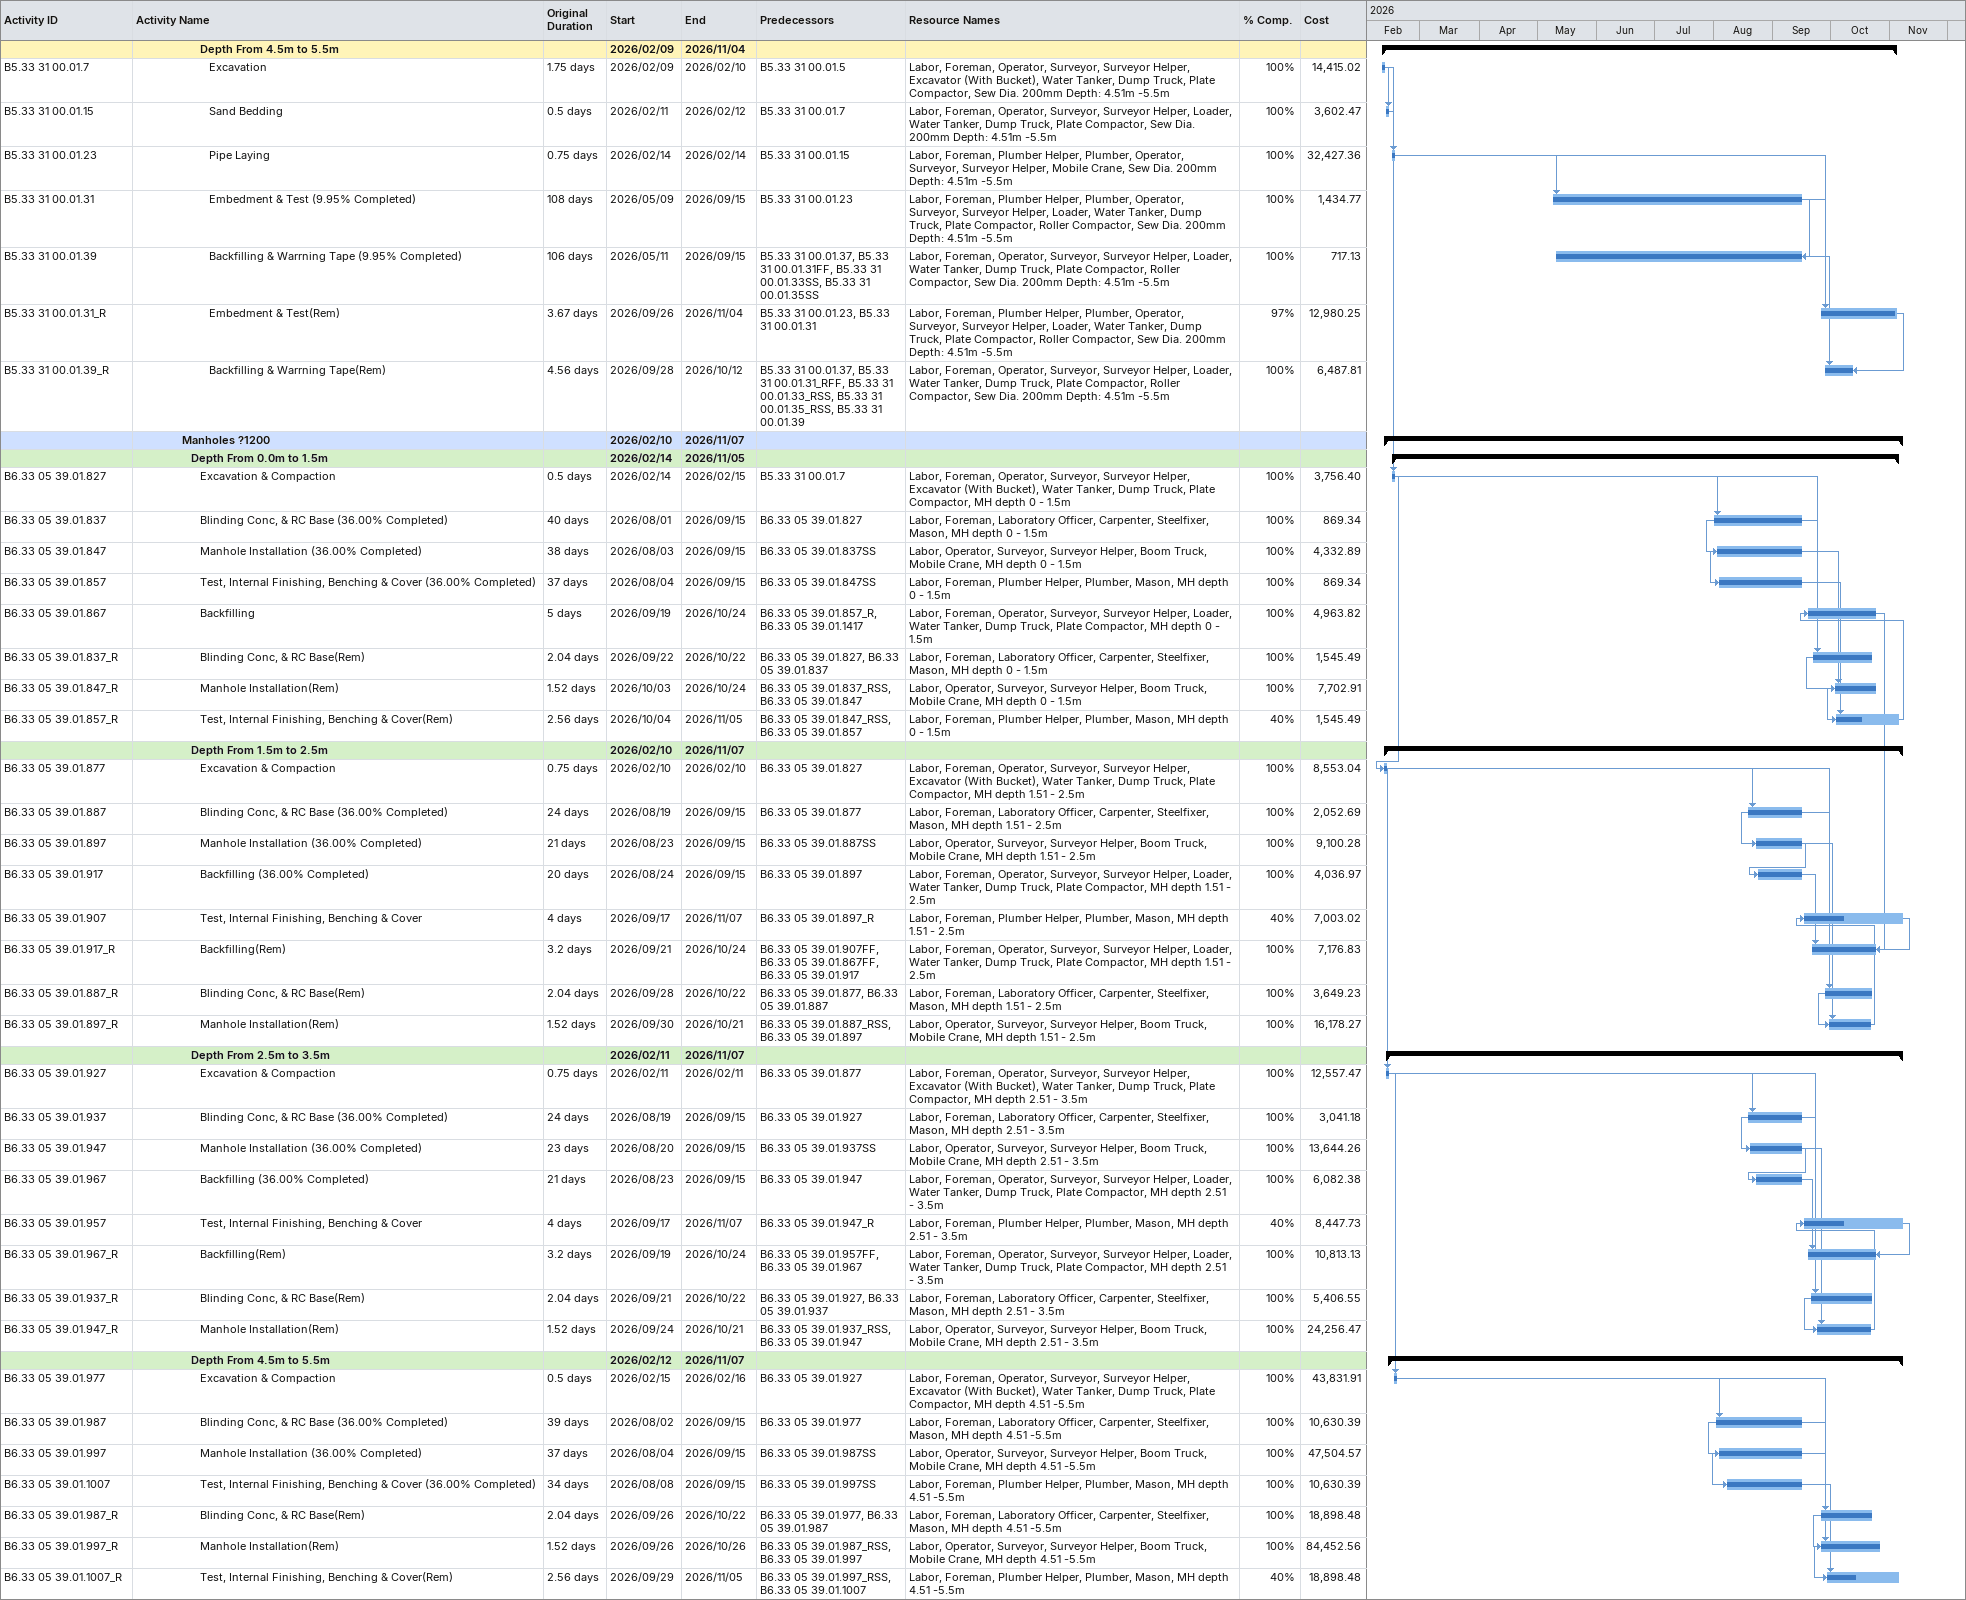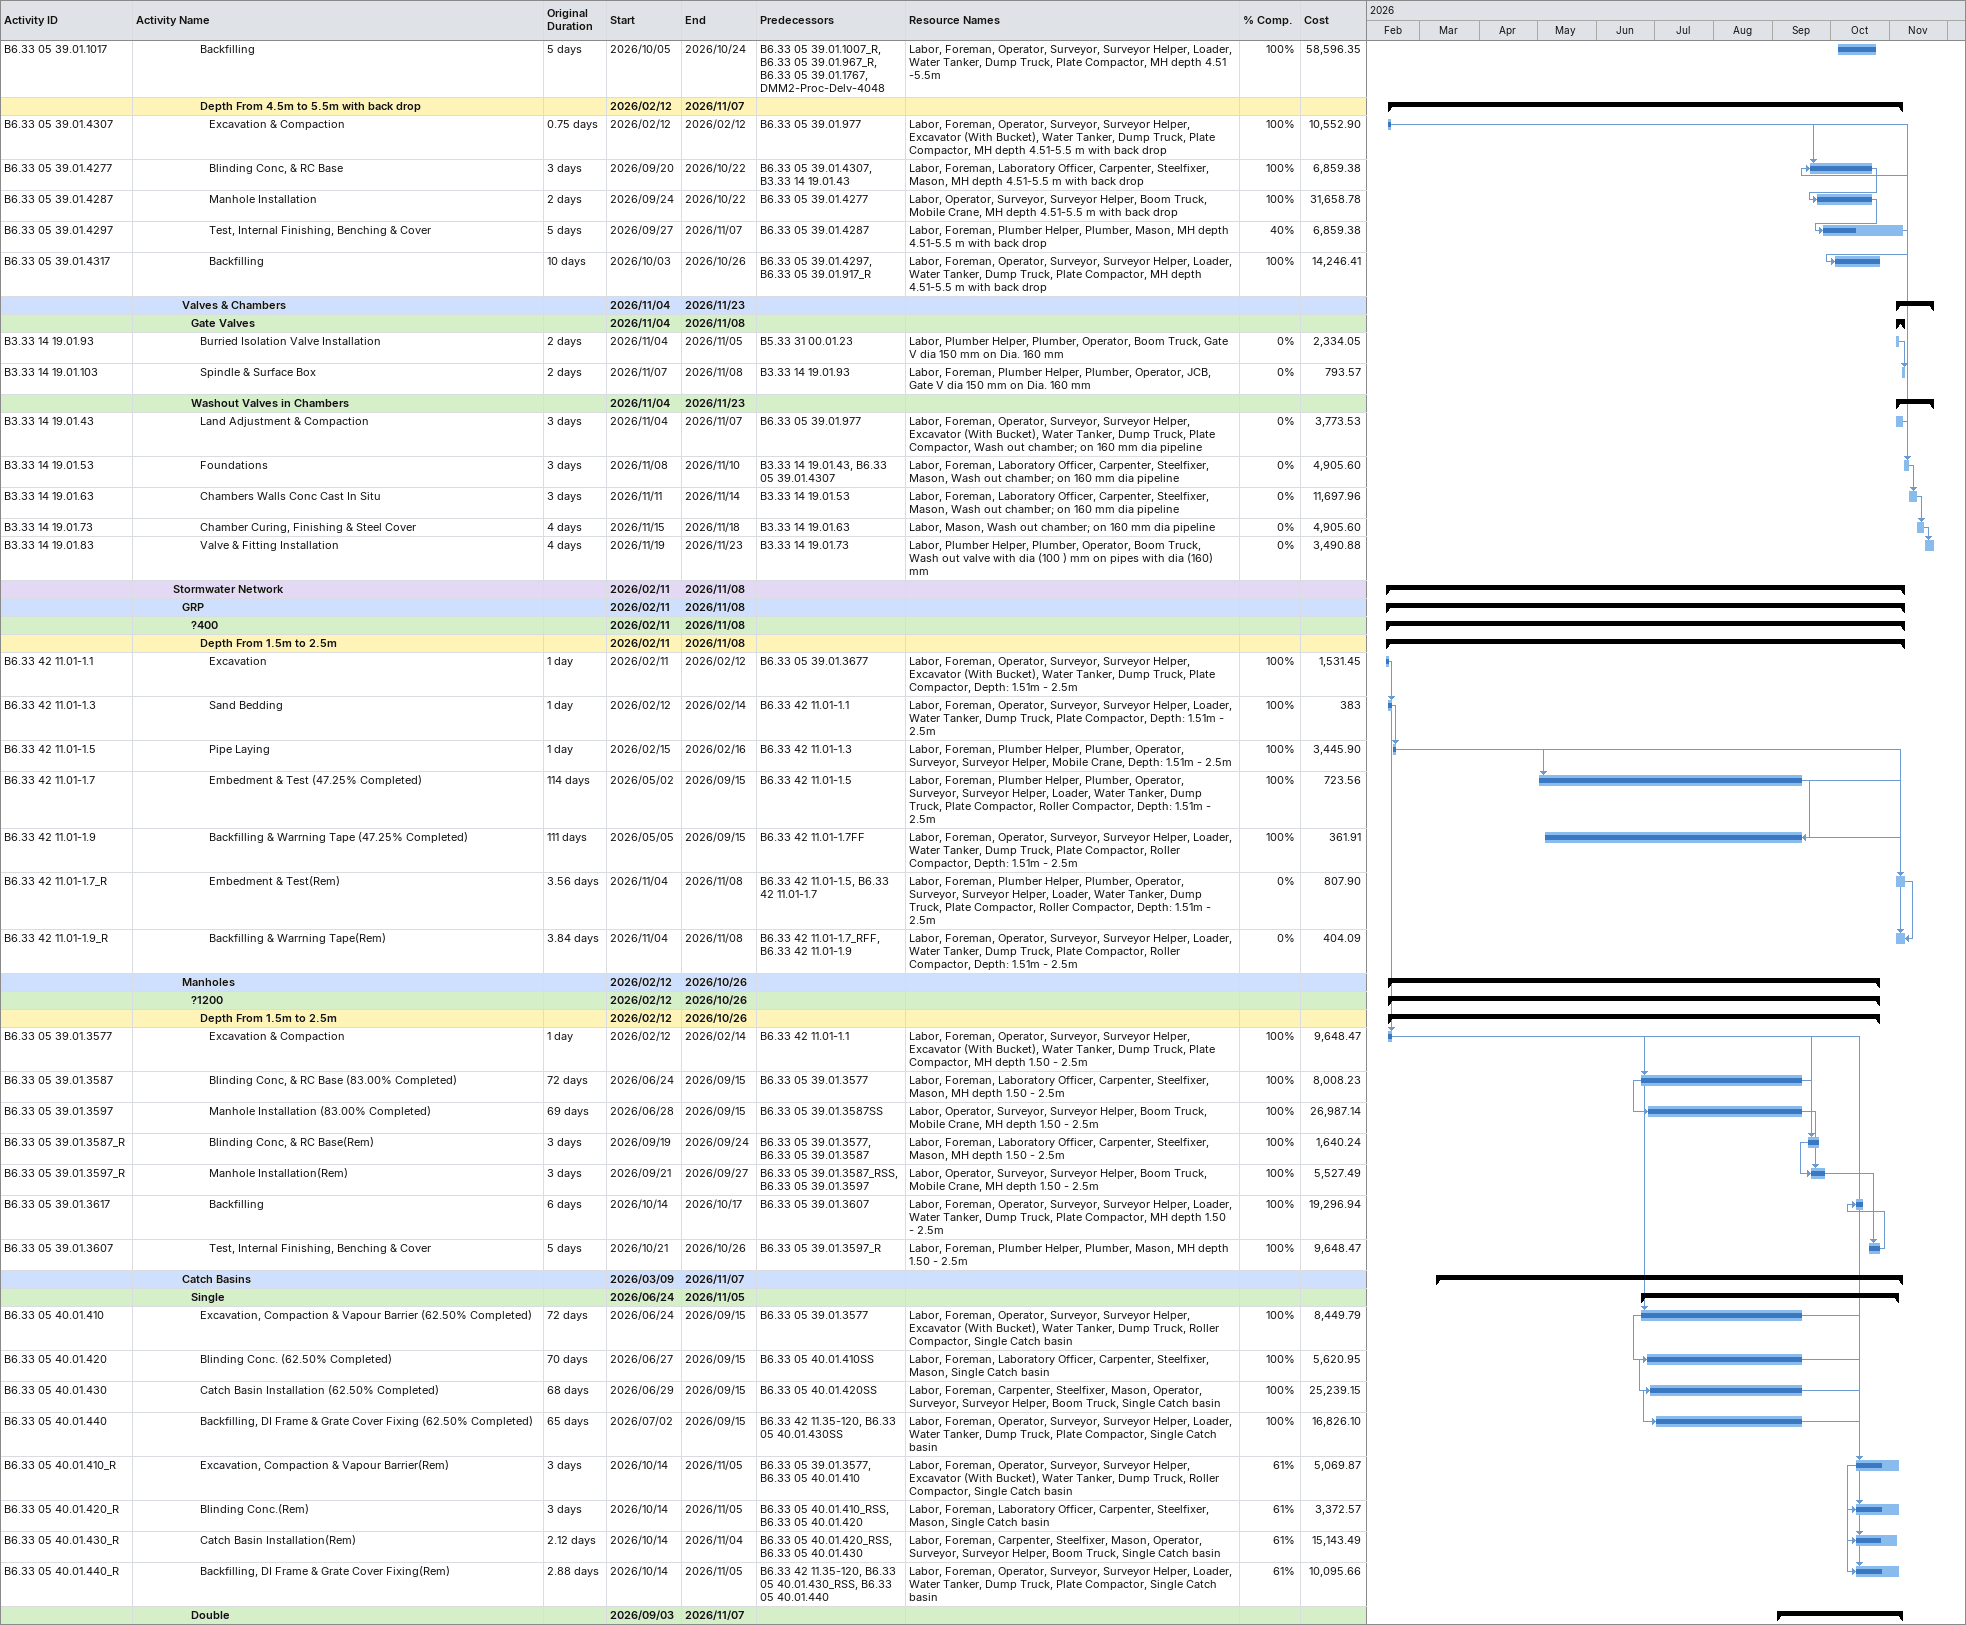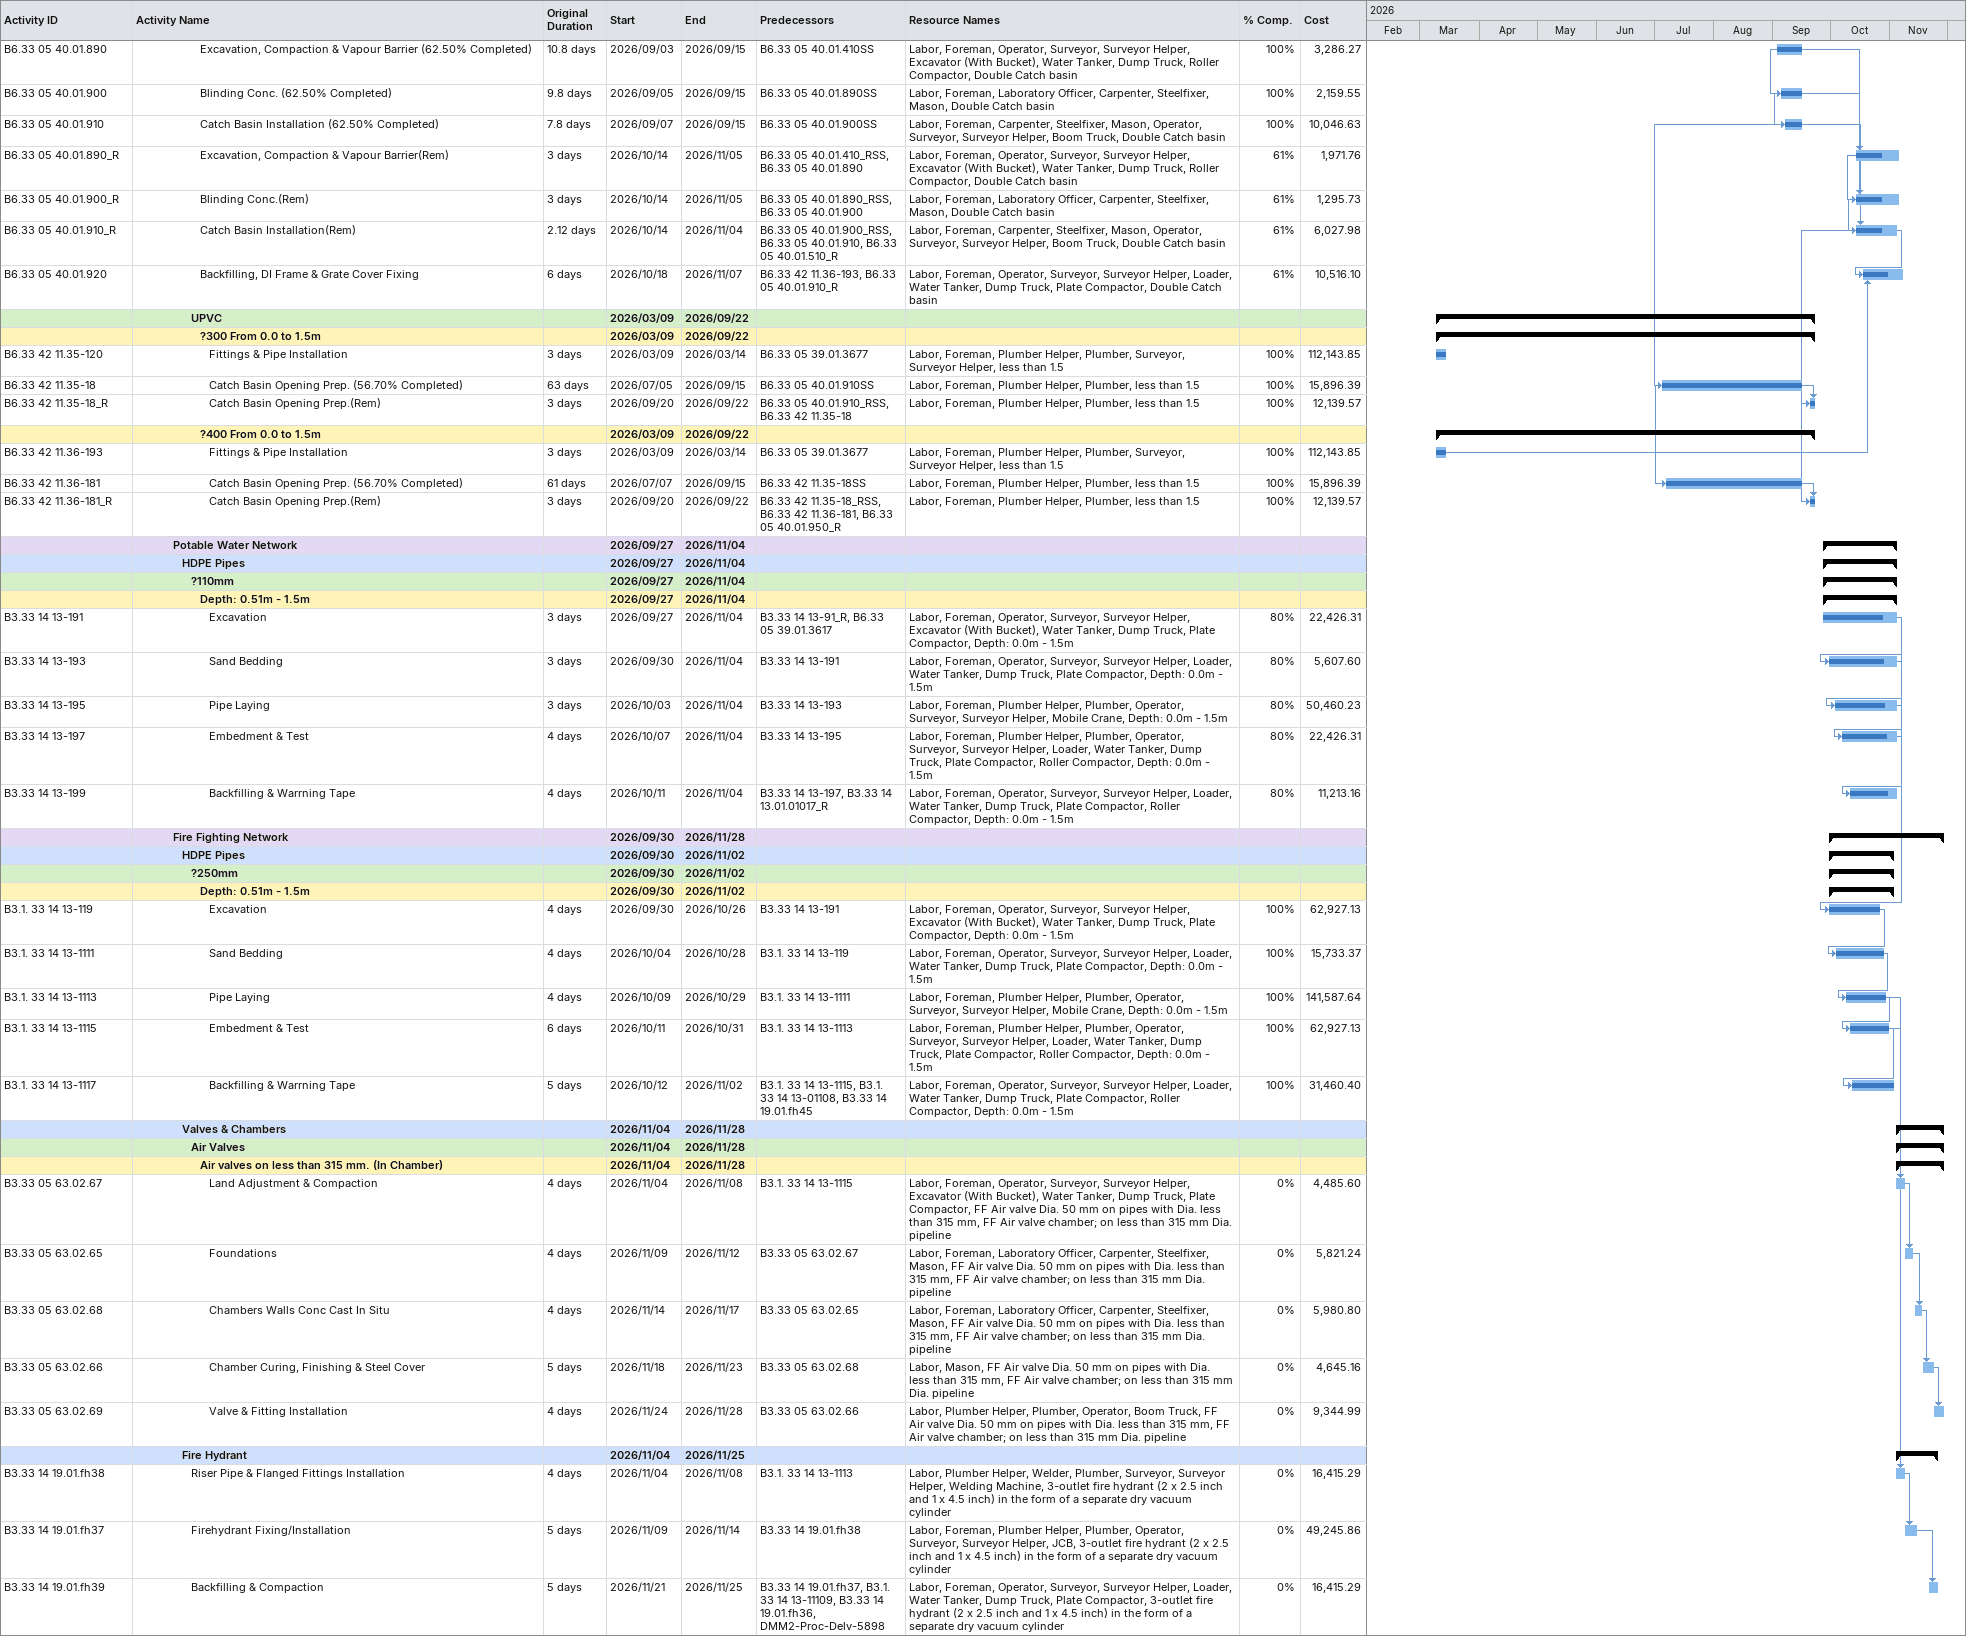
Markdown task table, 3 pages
| ID | Level | Task | Original duration | Start | Finish | Predecessors | Resources | % complete | Cost |
|---|---|---|---|---|---|---|---|---|---|
|  | 8 | **Depth From 4.5m to 5.5m** |  | 2026-02-09 | 2026-11-04 |  |  |  |  |
| B5.33 31 00.01.7 | 9 | Excavation | 1.75d | 2026-02-09 | 2026-02-10 | B5.33 31 00.01.5 | Labor, Foreman, Operator, Surveyor, Surveyor Helper, Excavator (With Bucket), Water Tanker, Dump Truck, Plate Compactor, Sew Dia. 200mm Depth: 4.51m -5.5m | 100 | 14415.02 |
| B5.33 31 00.01.15 | 9 | Sand Bedding | 0.5d | 2026-02-11 | 2026-02-12 | B5.33 31 00.01.7 | Labor, Foreman, Operator, Surveyor, Surveyor Helper, Loader, Water Tanker, Dump Truck, Plate Compactor, Sew Dia. 200mm Depth: 4.51m -5.5m | 100 | 3602.47 |
| B5.33 31 00.01.23 | 9 | Pipe Laying | 0.75d | 2026-02-14 | 2026-02-14 | B5.33 31 00.01.15 | Labor, Foreman, Plumber Helper, Plumber, Operator, Surveyor, Surveyor Helper, Mobile Crane, Sew Dia. 200mm Depth: 4.51m -5.5m | 100 | 32427.36 |
| B5.33 31 00.01.31 | 9 | Embedment & Test (9.95% Completed) | 108d | 2026-05-09 | 2026-09-15 | B5.33 31 00.01.23 | Labor, Foreman, Plumber Helper, Plumber, Operator, Surveyor, Surveyor Helper, Loader, Water Tanker, Dump Truck, Plate Compactor, Roller Compactor, Sew Dia. 200mm Depth: 4.51m -5.5m | 100 | 1434.77 |
| B5.33 31 00.01.39 | 9 | Backfilling & Warrning Tape (9.95% Completed) | 106d | 2026-05-11 | 2026-09-15 | B5.33 31 00.01.37, B5.33 31 00.01.31FF, B5.33 31 00.01.33SS, B5.33 31 00.01.35SS | Labor, Foreman, Operator, Surveyor, Surveyor Helper, Loader, Water Tanker, Dump Truck, Plate Compactor, Roller Compactor, Sew Dia. 200mm Depth: 4.51m -5.5m | 100 | 717.13 |
| B5.33 31 00.01.31_R | 9 | Embedment & Test(Rem) | 3.67d | 2026-09-26 | 2026-11-04 | B5.33 31 00.01.23, B5.33 31 00.01.31 | Labor, Foreman, Plumber Helper, Plumber, Operator, Surveyor, Surveyor Helper, Loader, Water Tanker, Dump Truck, Plate Compactor, Roller Compactor, Sew Dia. 200mm Depth: 4.51m -5.5m | 97 | 12980.25 |
| B5.33 31 00.01.39_R | 9 | Backfilling & Warrning Tape(Rem) | 4.56d | 2026-09-28 | 2026-10-12 | B5.33 31 00.01.37, B5.33 31 00.01.31_RFF, B5.33 31 00.01.33_RSS, B5.33 31 00.01.35_RSS, B5.33 31 00.01.39 | Labor, Foreman, Operator, Surveyor, Surveyor Helper, Loader, Water Tanker, Dump Truck, Plate Compactor, Roller Compactor, Sew Dia. 200mm Depth: 4.51m -5.5m | 100 | 6487.81 |
|  | 6 | **Manholes ?1200** |  | 2026-02-10 | 2026-11-07 |  |  |  |  |
|  | 7 | **Depth From 0.0m to 1.5m** |  | 2026-02-14 | 2026-11-05 |  |  |  |  |
| B6.33 05 39.01.827 | 8 | Excavation & Compaction | 0.5d | 2026-02-14 | 2026-02-15 | B5.33 31 00.01.7 | Labor, Foreman, Operator, Surveyor, Surveyor Helper, Excavator (With Bucket), Water Tanker, Dump Truck, Plate Compactor, MH depth 0 - 1.5m | 100 | 3756.40 |
| B6.33 05 39.01.837 | 8 | Blinding Conc, & RC Base (36.00% Completed) | 40d | 2026-08-01 | 2026-09-15 | B6.33 05 39.01.827 | Labor, Foreman, Laboratory Officer, Carpenter, Steelfixer, Mason, MH depth 0 - 1.5m | 100 | 869.34 |
| B6.33 05 39.01.847 | 8 | Manhole Installation (36.00% Completed) | 38d | 2026-08-03 | 2026-09-15 | B6.33 05 39.01.837SS | Labor, Operator, Surveyor, Surveyor Helper, Boom Truck, Mobile Crane, MH depth 0 - 1.5m | 100 | 4332.89 |
| B6.33 05 39.01.857 | 8 | Test, Internal Finishing, Benching & Cover (36.00% Completed) | 37d | 2026-08-04 | 2026-09-15 | B6.33 05 39.01.847SS | Labor, Foreman, Plumber Helper, Plumber, Mason, MH depth 0 - 1.5m | 100 | 869.34 |
| B6.33 05 39.01.867 | 8 | Backfilling | 5d | 2026-09-19 | 2026-10-24 | B6.33 05 39.01.857_R, B6.33 05 39.01.1417 | Labor, Foreman, Operator, Surveyor, Surveyor Helper, Loader, Water Tanker, Dump Truck, Plate Compactor, MH depth 0 - 1.5m | 100 | 4963.82 |
| B6.33 05 39.01.837_R | 8 | Blinding Conc, & RC Base(Rem) | 2.04d | 2026-09-22 | 2026-10-22 | B6.33 05 39.01.827, B6.33 05 39.01.837 | Labor, Foreman, Laboratory Officer, Carpenter, Steelfixer, Mason, MH depth 0 - 1.5m | 100 | 1545.49 |
| B6.33 05 39.01.847_R | 8 | Manhole Installation(Rem) | 1.52d | 2026-10-03 | 2026-10-24 | B6.33 05 39.01.837_RSS, B6.33 05 39.01.847 | Labor, Operator, Surveyor, Surveyor Helper, Boom Truck, Mobile Crane, MH depth 0 - 1.5m | 100 | 7702.91 |
| B6.33 05 39.01.857_R | 8 | Test, Internal Finishing, Benching & Cover(Rem) | 2.56d | 2026-10-04 | 2026-11-05 | B6.33 05 39.01.847_RSS, B6.33 05 39.01.857 | Labor, Foreman, Plumber Helper, Plumber, Mason, MH depth 0 - 1.5m | 40 | 1545.49 |
|  | 7 | **Depth From 1.5m to 2.5m** |  | 2026-02-10 | 2026-11-07 |  |  |  |  |
| B6.33 05 39.01.877 | 8 | Excavation & Compaction | 0.75d | 2026-02-10 | 2026-02-10 | B6.33 05 39.01.827 | Labor, Foreman, Operator, Surveyor, Surveyor Helper, Excavator (With Bucket), Water Tanker, Dump Truck, Plate Compactor, MH depth 1.51 - 2.5m | 100 | 8553.04 |
| B6.33 05 39.01.887 | 8 | Blinding Conc, & RC Base (36.00% Completed) | 24d | 2026-08-19 | 2026-09-15 | B6.33 05 39.01.877 | Labor, Foreman, Laboratory Officer, Carpenter, Steelfixer, Mason, MH depth 1.51 - 2.5m | 100 | 2052.69 |
| B6.33 05 39.01.897 | 8 | Manhole Installation (36.00% Completed) | 21d | 2026-08-23 | 2026-09-15 | B6.33 05 39.01.887SS | Labor, Operator, Surveyor, Surveyor Helper, Boom Truck, Mobile Crane, MH depth 1.51 - 2.5m | 100 | 9100.28 |
| B6.33 05 39.01.917 | 8 | Backfilling (36.00% Completed) | 20d | 2026-08-24 | 2026-09-15 | B6.33 05 39.01.897 | Labor, Foreman, Operator, Surveyor, Surveyor Helper, Loader, Water Tanker, Dump Truck, Plate Compactor, MH depth 1.51 - 2.5m | 100 | 4036.97 |
| B6.33 05 39.01.907 | 8 | Test, Internal Finishing, Benching & Cover | 4d | 2026-09-17 | 2026-11-07 | B6.33 05 39.01.897_R | Labor, Foreman, Plumber Helper, Plumber, Mason, MH depth 1.51 - 2.5m | 40 | 7003.02 |
| B6.33 05 39.01.917_R | 8 | Backfilling(Rem) | 3.2d | 2026-09-21 | 2026-10-24 | B6.33 05 39.01.907FF, B6.33 05 39.01.867FF, B6.33 05 39.01.917 | Labor, Foreman, Operator, Surveyor, Surveyor Helper, Loader, Water Tanker, Dump Truck, Plate Compactor, MH depth 1.51 - 2.5m | 100 | 7176.83 |
| B6.33 05 39.01.887_R | 8 | Blinding Conc, & RC Base(Rem) | 2.04d | 2026-09-28 | 2026-10-22 | B6.33 05 39.01.877, B6.33 05 39.01.887 | Labor, Foreman, Laboratory Officer, Carpenter, Steelfixer, Mason, MH depth 1.51 - 2.5m | 100 | 3649.23 |
| B6.33 05 39.01.897_R | 8 | Manhole Installation(Rem) | 1.52d | 2026-09-30 | 2026-10-21 | B6.33 05 39.01.887_RSS, B6.33 05 39.01.897 | Labor, Operator, Surveyor, Surveyor Helper, Boom Truck, Mobile Crane, MH depth 1.51 - 2.5m | 100 | 16178.27 |
|  | 7 | **Depth From 2.5m to 3.5m** |  | 2026-02-11 | 2026-11-07 |  |  |  |  |
| B6.33 05 39.01.927 | 8 | Excavation & Compaction | 0.75d | 2026-02-11 | 2026-02-11 | B6.33 05 39.01.877 | Labor, Foreman, Operator, Surveyor, Surveyor Helper, Excavator (With Bucket), Water Tanker, Dump Truck, Plate Compactor, MH depth 2.51 - 3.5m | 100 | 12557.47 |
| B6.33 05 39.01.937 | 8 | Blinding Conc, & RC Base (36.00% Completed) | 24d | 2026-08-19 | 2026-09-15 | B6.33 05 39.01.927 | Labor, Foreman, Laboratory Officer, Carpenter, Steelfixer, Mason, MH depth 2.51 - 3.5m | 100 | 3041.18 |
| B6.33 05 39.01.947 | 8 | Manhole Installation (36.00% Completed) | 23d | 2026-08-20 | 2026-09-15 | B6.33 05 39.01.937SS | Labor, Operator, Surveyor, Surveyor Helper, Boom Truck, Mobile Crane, MH depth 2.51 - 3.5m | 100 | 13644.26 |
| B6.33 05 39.01.967 | 8 | Backfilling (36.00% Completed) | 21d | 2026-08-23 | 2026-09-15 | B6.33 05 39.01.947 | Labor, Foreman, Operator, Surveyor, Surveyor Helper, Loader, Water Tanker, Dump Truck, Plate Compactor, MH depth 2.51 - 3.5m | 100 | 6082.38 |
| B6.33 05 39.01.957 | 8 | Test, Internal Finishing, Benching & Cover | 4d | 2026-09-17 | 2026-11-07 | B6.33 05 39.01.947_R | Labor, Foreman, Plumber Helper, Plumber, Mason, MH depth 2.51 - 3.5m | 40 | 8447.73 |
| B6.33 05 39.01.967_R | 8 | Backfilling(Rem) | 3.2d | 2026-09-19 | 2026-10-24 | B6.33 05 39.01.957FF, B6.33 05 39.01.967 | Labor, Foreman, Operator, Surveyor, Surveyor Helper, Loader, Water Tanker, Dump Truck, Plate Compactor, MH depth 2.51 - 3.5m | 100 | 10813.13 |
| B6.33 05 39.01.937_R | 8 | Blinding Conc, & RC Base(Rem) | 2.04d | 2026-09-21 | 2026-10-22 | B6.33 05 39.01.927, B6.33 05 39.01.937 | Labor, Foreman, Laboratory Officer, Carpenter, Steelfixer, Mason, MH depth 2.51 - 3.5m | 100 | 5406.55 |
| B6.33 05 39.01.947_R | 8 | Manhole Installation(Rem) | 1.52d | 2026-09-24 | 2026-10-21 | B6.33 05 39.01.937_RSS, B6.33 05 39.01.947 | Labor, Operator, Surveyor, Surveyor Helper, Boom Truck, Mobile Crane, MH depth 2.51 - 3.5m | 100 | 24256.47 |
|  | 7 | **Depth From 4.5m to 5.5m** |  | 2026-02-12 | 2026-11-07 |  |  |  |  |
| B6.33 05 39.01.977 | 8 | Excavation & Compaction | 0.5d | 2026-02-15 | 2026-02-16 | B6.33 05 39.01.927 | Labor, Foreman, Operator, Surveyor, Surveyor Helper, Excavator (With Bucket), Water Tanker, Dump Truck, Plate Compactor, MH depth 4.51 -5.5m | 100 | 43831.91 |
| B6.33 05 39.01.987 | 8 | Blinding Conc, & RC Base (36.00% Completed) | 39d | 2026-08-02 | 2026-09-15 | B6.33 05 39.01.977 | Labor, Foreman, Laboratory Officer, Carpenter, Steelfixer, Mason, MH depth 4.51 -5.5m | 100 | 10630.39 |
| B6.33 05 39.01.997 | 8 | Manhole Installation (36.00% Completed) | 37d | 2026-08-04 | 2026-09-15 | B6.33 05 39.01.987SS | Labor, Operator, Surveyor, Surveyor Helper, Boom Truck, Mobile Crane, MH depth 4.51 -5.5m | 100 | 47504.57 |
| B6.33 05 39.01.1007 | 8 | Test, Internal Finishing, Benching & Cover (36.00% Completed) | 34d | 2026-08-08 | 2026-09-15 | B6.33 05 39.01.997SS | Labor, Foreman, Plumber Helper, Plumber, Mason, MH depth 4.51 -5.5m | 100 | 10630.39 |
| B6.33 05 39.01.987_R | 8 | Blinding Conc, & RC Base(Rem) | 2.04d | 2026-09-26 | 2026-10-22 | B6.33 05 39.01.977, B6.33 05 39.01.987 | Labor, Foreman, Laboratory Officer, Carpenter, Steelfixer, Mason, MH depth 4.51 -5.5m | 100 | 18898.48 |
| B6.33 05 39.01.997_R | 8 | Manhole Installation(Rem) | 1.52d | 2026-09-26 | 2026-10-26 | B6.33 05 39.01.987_RSS, B6.33 05 39.01.997 | Labor, Operator, Surveyor, Surveyor Helper, Boom Truck, Mobile Crane, MH depth 4.51 -5.5m | 100 | 84452.56 |
| B6.33 05 39.01.1007_R | 8 | Test, Internal Finishing, Benching & Cover(Rem) | 2.56d | 2026-09-29 | 2026-11-05 | B6.33 05 39.01.997_RSS, B6.33 05 39.01.1007 | Labor, Foreman, Plumber Helper, Plumber, Mason, MH depth 4.51 -5.5m | 40 | 18898.48 |
| B6.33 05 39.01.1017 | 8 | Backfilling | 5d | 2026-10-05 | 2026-10-24 | B6.33 05 39.01.1007_R, B6.33 05 39.01.967_R, B6.33 05 39.01.1767, DMM2-Proc-Delv-4048 | Labor, Foreman, Operator, Surveyor, Surveyor Helper, Loader, Water Tanker, Dump Truck, Plate Compactor, MH depth 4.51 -5.5m | 100 | 58596.35 |
|  | 8 | **Depth From 4.5m to 5.5m with back drop** |  | 2026-02-12 | 2026-11-07 |  |  |  |  |
| B6.33 05 39.01.4307 | 9 | Excavation & Compaction | 0.75d | 2026-02-12 | 2026-02-12 | B6.33 05 39.01.977 | Labor, Foreman, Operator, Surveyor, Surveyor Helper, Excavator (With Bucket), Water Tanker, Dump Truck, Plate Compactor, MH depth 4.51-5.5 m with back drop | 100 | 10552.90 |
| B6.33 05 39.01.4277 | 9 | Blinding Conc, & RC Base | 3d | 2026-09-20 | 2026-10-22 | B6.33 05 39.01.4307, B3.33 14 19.01.43 | Labor, Foreman, Laboratory Officer, Carpenter, Steelfixer, Mason, MH depth 4.51-5.5 m with back drop | 100 | 6859.38 |
| B6.33 05 39.01.4287 | 9 | Manhole Installation | 2d | 2026-09-24 | 2026-10-22 | B6.33 05 39.01.4277 | Labor, Operator, Surveyor, Surveyor Helper, Boom Truck, Mobile Crane, MH depth 4.51-5.5 m with back drop | 100 | 31658.78 |
| B6.33 05 39.01.4297 | 9 | Test, Internal Finishing, Benching & Cover | 5d | 2026-09-27 | 2026-11-07 | B6.33 05 39.01.4287 | Labor, Foreman, Plumber Helper, Plumber, Mason, MH depth 4.51-5.5 m with back drop | 40 | 6859.38 |
| B6.33 05 39.01.4317 | 9 | Backfilling | 10d | 2026-10-03 | 2026-10-26 | B6.33 05 39.01.4297, B6.33 05 39.01.917_R | Labor, Foreman, Operator, Surveyor, Surveyor Helper, Loader, Water Tanker, Dump Truck, Plate Compactor, MH depth 4.51-5.5 m with back drop | 100 | 14246.41 |
|  | 6 | **Valves & Chambers** |  | 2026-11-04 | 2026-11-23 |  |  |  |  |
|  | 7 | **Gate Valves** |  | 2026-11-04 | 2026-11-08 |  |  |  |  |
| B3.33 14 19.01.93 | 8 | Burried Isolation Valve Installation | 2d | 2026-11-04 | 2026-11-05 | B5.33 31 00.01.23 | Labor, Plumber Helper, Plumber, Operator, Boom Truck, Gate V dia 150 mm on Dia. 160 mm | 0 | 2334.05 |
| B3.33 14 19.01.103 | 8 | Spindle & Surface Box | 2d | 2026-11-07 | 2026-11-08 | B3.33 14 19.01.93 | Labor, Foreman, Plumber Helper, Plumber, Operator, JCB, Gate V dia 150 mm on Dia. 160 mm | 0 | 793.57 |
|  | 7 | **Washout Valves in Chambers** |  | 2026-11-04 | 2026-11-23 |  |  |  |  |
| B3.33 14 19.01.43 | 8 | Land Adjustment & Compaction | 3d | 2026-11-04 | 2026-11-07 | B6.33 05 39.01.977 | Labor, Foreman, Operator, Surveyor, Surveyor Helper, Excavator (With Bucket), Water Tanker, Dump Truck, Plate Compactor, Wash out chamber; on 160 mm dia pipeline | 0 | 3773.53 |
| B3.33 14 19.01.53 | 8 | Foundations | 3d | 2026-11-08 | 2026-11-10 | B3.33 14 19.01.43, B6.33 05 39.01.4307 | Labor, Foreman, Laboratory Officer, Carpenter, Steelfixer, Mason, Wash out chamber; on 160 mm dia pipeline | 0 | 4905.60 |
| B3.33 14 19.01.63 | 8 | Chambers Walls Conc Cast In Situ | 3d | 2026-11-11 | 2026-11-14 | B3.33 14 19.01.53 | Labor, Foreman, Laboratory Officer, Carpenter, Steelfixer, Mason, Wash out chamber; on 160 mm dia pipeline | 0 | 11697.96 |
| B3.33 14 19.01.73 | 8 | Chamber Curing, Finishing & Steel Cover | 4d | 2026-11-15 | 2026-11-18 | B3.33 14 19.01.63 | Labor, Mason, Wash out chamber; on 160 mm dia pipeline | 0 | 4905.60 |
| B3.33 14 19.01.83 | 8 | Valve & Fitting Installation | 4d | 2026-11-19 | 2026-11-23 | B3.33 14 19.01.73 | Labor, Plumber Helper, Plumber, Operator, Boom Truck, Wash out valve with dia (100 ) mm on pipes with dia (160) mm | 0 | 3490.88 |
|  | 5 | **Stormwater Network** |  | 2026-02-11 | 2026-11-08 |  |  |  |  |
|  | 6 | **GRP** |  | 2026-02-11 | 2026-11-08 |  |  |  |  |
|  | 7 | **?400** |  | 2026-02-11 | 2026-11-08 |  |  |  |  |
|  | 8 | **Depth From 1.5m to 2.5m** |  | 2026-02-11 | 2026-11-08 |  |  |  |  |
| B6.33 42 11.01-1.1 | 9 | Excavation | 1d | 2026-02-11 | 2026-02-12 | B6.33 05 39.01.3677 | Labor, Foreman, Operator, Surveyor, Surveyor Helper, Excavator (With Bucket), Water Tanker, Dump Truck, Plate Compactor, Depth: 1.51m - 2.5m | 100 | 1531.45 |
| B6.33 42 11.01-1.3 | 9 | Sand Bedding | 1d | 2026-02-12 | 2026-02-14 | B6.33 42 11.01-1.1 | Labor, Foreman, Operator, Surveyor, Surveyor Helper, Loader, Water Tanker, Dump Truck, Plate Compactor, Depth: 1.51m - 2.5m | 100 | 383 |
| B6.33 42 11.01-1.5 | 9 | Pipe Laying | 1d | 2026-02-15 | 2026-02-16 | B6.33 42 11.01-1.3 | Labor, Foreman, Plumber Helper, Plumber, Operator, Surveyor, Surveyor Helper, Mobile Crane, Depth: 1.51m - 2.5m | 100 | 3445.90 |
| B6.33 42 11.01-1.7 | 9 | Embedment & Test (47.25% Completed) | 114d | 2026-05-02 | 2026-09-15 | B6.33 42 11.01-1.5 | Labor, Foreman, Plumber Helper, Plumber, Operator, Surveyor, Surveyor Helper, Loader, Water Tanker, Dump Truck, Plate Compactor, Roller Compactor, Depth: 1.51m - 2.5m | 100 | 723.56 |
| B6.33 42 11.01-1.9 | 9 | Backfilling & Warrning Tape (47.25% Completed) | 111d | 2026-05-05 | 2026-09-15 | B6.33 42 11.01-1.7FF | Labor, Foreman, Operator, Surveyor, Surveyor Helper, Loader, Water Tanker, Dump Truck, Plate Compactor, Roller Compactor, Depth: 1.51m - 2.5m | 100 | 361.91 |
| B6.33 42 11.01-1.7_R | 9 | Embedment & Test(Rem) | 3.56d | 2026-11-04 | 2026-11-08 | B6.33 42 11.01-1.5, B6.33 42 11.01-1.7 | Labor, Foreman, Plumber Helper, Plumber, Operator, Surveyor, Surveyor Helper, Loader, Water Tanker, Dump Truck, Plate Compactor, Roller Compactor, Depth: 1.51m - 2.5m | 0 | 807.90 |
| B6.33 42 11.01-1.9_R | 9 | Backfilling & Warrning Tape(Rem) | 3.84d | 2026-11-04 | 2026-11-08 | B6.33 42 11.01-1.7_RFF, B6.33 42 11.01-1.9 | Labor, Foreman, Operator, Surveyor, Surveyor Helper, Loader, Water Tanker, Dump Truck, Plate Compactor, Roller Compactor, Depth: 1.51m - 2.5m | 0 | 404.09 |
|  | 6 | **Manholes** |  | 2026-02-12 | 2026-10-26 |  |  |  |  |
|  | 7 | **?1200** |  | 2026-02-12 | 2026-10-26 |  |  |  |  |
|  | 8 | **Depth From 1.5m to 2.5m** |  | 2026-02-12 | 2026-10-26 |  |  |  |  |
| B6.33 05 39.01.3577 | 9 | Excavation & Compaction | 1d | 2026-02-12 | 2026-02-14 | B6.33 42 11.01-1.1 | Labor, Foreman, Operator, Surveyor, Surveyor Helper, Excavator (With Bucket), Water Tanker, Dump Truck, Plate Compactor, MH depth 1.50 - 2.5m | 100 | 9648.47 |
| B6.33 05 39.01.3587 | 9 | Blinding Conc, & RC Base (83.00% Completed) | 72d | 2026-06-24 | 2026-09-15 | B6.33 05 39.01.3577 | Labor, Foreman, Laboratory Officer, Carpenter, Steelfixer, Mason, MH depth 1.50 - 2.5m | 100 | 8008.23 |
| B6.33 05 39.01.3597 | 9 | Manhole Installation (83.00% Completed) | 69d | 2026-06-28 | 2026-09-15 | B6.33 05 39.01.3587SS | Labor, Operator, Surveyor, Surveyor Helper, Boom Truck, Mobile Crane, MH depth 1.50 - 2.5m | 100 | 26987.14 |
| B6.33 05 39.01.3587_R | 9 | Blinding Conc, & RC Base(Rem) | 3d | 2026-09-19 | 2026-09-24 | B6.33 05 39.01.3577, B6.33 05 39.01.3587 | Labor, Foreman, Laboratory Officer, Carpenter, Steelfixer, Mason, MH depth 1.50 - 2.5m | 100 | 1640.24 |
| B6.33 05 39.01.3597_R | 9 | Manhole Installation(Rem) | 3d | 2026-09-21 | 2026-09-27 | B6.33 05 39.01.3587_RSS, B6.33 05 39.01.3597 | Labor, Operator, Surveyor, Surveyor Helper, Boom Truck, Mobile Crane, MH depth 1.50 - 2.5m | 100 | 5527.49 |
| B6.33 05 39.01.3617 | 9 | Backfilling | 6d | 2026-10-14 | 2026-10-17 | B6.33 05 39.01.3607 | Labor, Foreman, Operator, Surveyor, Surveyor Helper, Loader, Water Tanker, Dump Truck, Plate Compactor, MH depth 1.50 - 2.5m | 100 | 19296.94 |
| B6.33 05 39.01.3607 | 9 | Test, Internal Finishing, Benching & Cover | 5d | 2026-10-21 | 2026-10-26 | B6.33 05 39.01.3597_R | Labor, Foreman, Plumber Helper, Plumber, Mason, MH depth 1.50 - 2.5m | 100 | 9648.47 |
|  | 6 | **Catch Basins** |  | 2026-03-09 | 2026-11-07 |  |  |  |  |
|  | 7 | **Single** |  | 2026-06-24 | 2026-11-05 |  |  |  |  |
| B6.33 05 40.01.410 | 8 | Excavation, Compaction & Vapour Barrier (62.50% Completed) | 72d | 2026-06-24 | 2026-09-15 | B6.33 05 39.01.3577 | Labor, Foreman, Operator, Surveyor, Surveyor Helper, Excavator (With Bucket), Water Tanker, Dump Truck, Roller Compactor, Single Catch basin | 100 | 8449.79 |
| B6.33 05 40.01.420 | 8 | Blinding Conc. (62.50% Completed) | 70d | 2026-06-27 | 2026-09-15 | B6.33 05 40.01.410SS | Labor, Foreman, Laboratory Officer, Carpenter, Steelfixer, Mason, Single Catch basin | 100 | 5620.95 |
| B6.33 05 40.01.430 | 8 | Catch Basin Installation (62.50% Completed) | 68d | 2026-06-29 | 2026-09-15 | B6.33 05 40.01.420SS | Labor, Foreman, Carpenter, Steelfixer, Mason, Operator, Surveyor, Surveyor Helper, Boom Truck, Single Catch basin | 100 | 25239.15 |
| B6.33 05 40.01.440 | 8 | Backfilling, DI Frame & Grate Cover Fixing (62.50% Completed) | 65d | 2026-07-02 | 2026-09-15 | B6.33 42 11.35-120, B6.33 05 40.01.430SS | Labor, Foreman, Operator, Surveyor, Surveyor Helper, Loader, Water Tanker, Dump Truck, Plate Compactor, Single Catch basin | 100 | 16826.10 |
| B6.33 05 40.01.410_R | 8 | Excavation, Compaction & Vapour Barrier(Rem) | 3d | 2026-10-14 | 2026-11-05 | B6.33 05 39.01.3577, B6.33 05 40.01.410 | Labor, Foreman, Operator, Surveyor, Surveyor Helper, Excavator (With Bucket), Water Tanker, Dump Truck, Roller Compactor, Single Catch basin | 61 | 5069.87 |
| B6.33 05 40.01.420_R | 8 | Blinding Conc.(Rem) | 3d | 2026-10-14 | 2026-11-05 | B6.33 05 40.01.410_RSS, B6.33 05 40.01.420 | Labor, Foreman, Laboratory Officer, Carpenter, Steelfixer, Mason, Single Catch basin | 61 | 3372.57 |
| B6.33 05 40.01.430_R | 8 | Catch Basin Installation(Rem) | 2.12d | 2026-10-14 | 2026-11-04 | B6.33 05 40.01.420_RSS, B6.33 05 40.01.430 | Labor, Foreman, Carpenter, Steelfixer, Mason, Operator, Surveyor, Surveyor Helper, Boom Truck, Single Catch basin | 61 | 15143.49 |
| B6.33 05 40.01.440_R | 8 | Backfilling, DI Frame & Grate Cover Fixing(Rem) | 2.88d | 2026-10-14 | 2026-11-05 | B6.33 42 11.35-120, B6.33 05 40.01.430_RSS, B6.33 05 40.01.440 | Labor, Foreman, Operator, Surveyor, Surveyor Helper, Loader, Water Tanker, Dump Truck, Plate Compactor, Single Catch basin | 61 | 10095.66 |
|  | 7 | **Double** |  | 2026-09-03 | 2026-11-07 |  |  |  |  |
| B6.33 05 40.01.890 | 8 | Excavation, Compaction & Vapour Barrier (62.50% Completed) | 10.8d | 2026-09-03 | 2026-09-15 | B6.33 05 40.01.410SS | Labor, Foreman, Operator, Surveyor, Surveyor Helper, Excavator (With Bucket), Water Tanker, Dump Truck, Roller Compactor, Double Catch basin | 100 | 3286.27 |
| B6.33 05 40.01.900 | 8 | Blinding Conc. (62.50% Completed) | 9.8d | 2026-09-05 | 2026-09-15 | B6.33 05 40.01.890SS | Labor, Foreman, Laboratory Officer, Carpenter, Steelfixer, Mason, Double Catch basin | 100 | 2159.55 |
| B6.33 05 40.01.910 | 8 | Catch Basin Installation (62.50% Completed) | 7.8d | 2026-09-07 | 2026-09-15 | B6.33 05 40.01.900SS | Labor, Foreman, Carpenter, Steelfixer, Mason, Operator, Surveyor, Surveyor Helper, Boom Truck, Double Catch basin | 100 | 10046.63 |
| B6.33 05 40.01.890_R | 8 | Excavation, Compaction & Vapour Barrier(Rem) | 3d | 2026-10-14 | 2026-11-05 | B6.33 05 40.01.410_RSS, B6.33 05 40.01.890 | Labor, Foreman, Operator, Surveyor, Surveyor Helper, Excavator (With Bucket), Water Tanker, Dump Truck, Roller Compactor, Double Catch basin | 61 | 1971.76 |
| B6.33 05 40.01.900_R | 8 | Blinding Conc.(Rem) | 3d | 2026-10-14 | 2026-11-05 | B6.33 05 40.01.890_RSS, B6.33 05 40.01.900 | Labor, Foreman, Laboratory Officer, Carpenter, Steelfixer, Mason, Double Catch basin | 61 | 1295.73 |
| B6.33 05 40.01.910_R | 8 | Catch Basin Installation(Rem) | 2.12d | 2026-10-14 | 2026-11-04 | B6.33 05 40.01.900_RSS, B6.33 05 40.01.910, B6.33 05 40.01.510_R | Labor, Foreman, Carpenter, Steelfixer, Mason, Operator, Surveyor, Surveyor Helper, Boom Truck, Double Catch basin | 61 | 6027.98 |
| B6.33 05 40.01.920 | 8 | Backfilling, DI Frame & Grate Cover Fixing | 6d | 2026-10-18 | 2026-11-07 | B6.33 42 11.36-193, B6.33 05 40.01.910_R | Labor, Foreman, Operator, Surveyor, Surveyor Helper, Loader, Water Tanker, Dump Truck, Plate Compactor, Double Catch basin | 61 | 10516.10 |
|  | 7 | **UPVC** |  | 2026-03-09 | 2026-09-22 |  |  |  |  |
|  | 8 | **?300 From 0.0 to 1.5m** |  | 2026-03-09 | 2026-09-22 |  |  |  |  |
| B6.33 42 11.35-120 | 9 | Fittings & Pipe Installation | 3d | 2026-03-09 | 2026-03-14 | B6.33 05 39.01.3677 | Labor, Foreman, Plumber Helper, Plumber, Surveyor, Surveyor Helper, less than 1.5 | 100 | 112143.85 |
| B6.33 42 11.35-18 | 9 | Catch Basin Opening Prep. (56.70% Completed) | 63d | 2026-07-05 | 2026-09-15 | B6.33 05 40.01.910SS | Labor, Foreman, Plumber Helper, Plumber, less than 1.5 | 100 | 15896.39 |
| B6.33 42 11.35-18_R | 9 | Catch Basin Opening Prep.(Rem) | 3d | 2026-09-20 | 2026-09-22 | B6.33 05 40.01.910_RSS, B6.33 42 11.35-18 | Labor, Foreman, Plumber Helper, Plumber, less than 1.5 | 100 | 12139.57 |
|  | 8 | **?400 From 0.0 to 1.5m** |  | 2026-03-09 | 2026-09-22 |  |  |  |  |
| B6.33 42 11.36-193 | 9 | Fittings & Pipe Installation | 3d | 2026-03-09 | 2026-03-14 | B6.33 05 39.01.3677 | Labor, Foreman, Plumber Helper, Plumber, Surveyor, Surveyor Helper, less than 1.5 | 100 | 112143.85 |
| B6.33 42 11.36-181 | 9 | Catch Basin Opening Prep. (56.70% Completed) | 61d | 2026-07-07 | 2026-09-15 | B6.33 42 11.35-18SS | Labor, Foreman, Plumber Helper, Plumber, less than 1.5 | 100 | 15896.39 |
| B6.33 42 11.36-181_R | 9 | Catch Basin Opening Prep.(Rem) | 3d | 2026-09-20 | 2026-09-22 | B6.33 42 11.35-18_RSS, B6.33 42 11.36-181, B6.33 05 40.01.950_R | Labor, Foreman, Plumber Helper, Plumber, less than 1.5 | 100 | 12139.57 |
|  | 5 | **Potable Water Network** |  | 2026-09-27 | 2026-11-04 |  |  |  |  |
|  | 6 | **HDPE Pipes** |  | 2026-09-27 | 2026-11-04 |  |  |  |  |
|  | 7 | **?110mm** |  | 2026-09-27 | 2026-11-04 |  |  |  |  |
|  | 8 | **Depth: 0.51m - 1.5m** |  | 2026-09-27 | 2026-11-04 |  |  |  |  |
| B3.33 14 13-191 | 9 | Excavation | 3d | 2026-09-27 | 2026-11-04 | B3.33 14 13-91_R, B6.33 05 39.01.3617 | Labor, Foreman, Operator, Surveyor, Surveyor Helper, Excavator (With Bucket), Water Tanker, Dump Truck, Plate Compactor, Depth: 0.0m - 1.5m | 80 | 22426.31 |
| B3.33 14 13-193 | 9 | Sand Bedding | 3d | 2026-09-30 | 2026-11-04 | B3.33 14 13-191 | Labor, Foreman, Operator, Surveyor, Surveyor Helper, Loader, Water Tanker, Dump Truck, Plate Compactor, Depth: 0.0m - 1.5m | 80 | 5607.60 |
| B3.33 14 13-195 | 9 | Pipe Laying | 3d | 2026-10-03 | 2026-11-04 | B3.33 14 13-193 | Labor, Foreman, Plumber Helper, Plumber, Operator, Surveyor, Surveyor Helper, Mobile Crane, Depth: 0.0m - 1.5m | 80 | 50460.23 |
| B3.33 14 13-197 | 9 | Embedment & Test | 4d | 2026-10-07 | 2026-11-04 | B3.33 14 13-195 | Labor, Foreman, Plumber Helper, Plumber, Operator, Surveyor, Surveyor Helper, Loader, Water Tanker, Dump Truck, Plate Compactor, Roller Compactor, Depth: 0.0m - 1.5m | 80 | 22426.31 |
| B3.33 14 13-199 | 9 | Backfilling & Warrning Tape | 4d | 2026-10-11 | 2026-11-04 | B3.33 14 13-197, B3.33 14 13.01.01017_R | Labor, Foreman, Operator, Surveyor, Surveyor Helper, Loader, Water Tanker, Dump Truck, Plate Compactor, Roller Compactor, Depth: 0.0m - 1.5m | 80 | 11213.16 |
|  | 5 | **Fire Fighting Network** |  | 2026-09-30 | 2026-11-28 |  |  |  |  |
|  | 6 | **HDPE Pipes** |  | 2026-09-30 | 2026-11-02 |  |  |  |  |
|  | 7 | **?250mm** |  | 2026-09-30 | 2026-11-02 |  |  |  |  |
|  | 8 | **Depth: 0.51m - 1.5m** |  | 2026-09-30 | 2026-11-02 |  |  |  |  |
| B3.1. 33 14 13-119 | 9 | Excavation | 4d | 2026-09-30 | 2026-10-26 | B3.33 14 13-191 | Labor, Foreman, Operator, Surveyor, Surveyor Helper, Excavator (With Bucket), Water Tanker, Dump Truck, Plate Compactor, Depth: 0.0m - 1.5m | 100 | 62927.13 |
| B3.1. 33 14 13-1111 | 9 | Sand Bedding | 4d | 2026-10-04 | 2026-10-28 | B3.1. 33 14 13-119 | Labor, Foreman, Operator, Surveyor, Surveyor Helper, Loader, Water Tanker, Dump Truck, Plate Compactor, Depth: 0.0m - 1.5m | 100 | 15733.37 |
| B3.1. 33 14 13-1113 | 9 | Pipe Laying | 4d | 2026-10-09 | 2026-10-29 | B3.1. 33 14 13-1111 | Labor, Foreman, Plumber Helper, Plumber, Operator, Surveyor, Surveyor Helper, Mobile Crane, Depth: 0.0m - 1.5m | 100 | 141587.64 |
| B3.1. 33 14 13-1115 | 9 | Embedment & Test | 6d | 2026-10-11 | 2026-10-31 | B3.1. 33 14 13-1113 | Labor, Foreman, Plumber Helper, Plumber, Operator, Surveyor, Surveyor Helper, Loader, Water Tanker, Dump Truck, Plate Compactor, Roller Compactor, Depth: 0.0m - 1.5m | 100 | 62927.13 |
| B3.1. 33 14 13-1117 | 9 | Backfilling & Warrning Tape | 5d | 2026-10-12 | 2026-11-02 | B3.1. 33 14 13-1115, B3.1. 33 14 13-01108, B3.33 14 19.01.fh45 | Labor, Foreman, Operator, Surveyor, Surveyor Helper, Loader, Water Tanker, Dump Truck, Plate Compactor, Roller Compactor, Depth: 0.0m - 1.5m | 100 | 31460.40 |
|  | 6 | **Valves & Chambers** |  | 2026-11-04 | 2026-11-28 |  |  |  |  |
|  | 7 | **Air Valves** |  | 2026-11-04 | 2026-11-28 |  |  |  |  |
|  | 8 | **Air valves on less than 315 mm. (In Chamber)** |  | 2026-11-04 | 2026-11-28 |  |  |  |  |
| B3.33 05 63.02.67 | 9 | Land Adjustment & Compaction | 4d | 2026-11-04 | 2026-11-08 | B3.1. 33 14 13-1115 | Labor, Foreman, Operator, Surveyor, Surveyor Helper, Excavator (With Bucket), Water Tanker, Dump Truck, Plate Compactor, FF Air valve Dia. 50 mm on pipes with Dia. less than 315 mm, FF Air valve chamber; on less than 315 mm Dia. pipeline | 0 | 4485.60 |
| B3.33 05 63.02.65 | 9 | Foundations | 4d | 2026-11-09 | 2026-11-12 | B3.33 05 63.02.67 | Labor, Foreman, Laboratory Officer, Carpenter, Steelfixer, Mason, FF Air valve Dia. 50 mm on pipes with Dia. less than 315 mm, FF Air valve chamber; on less than 315 mm Dia. pipeline | 0 | 5821.24 |
| B3.33 05 63.02.68 | 9 | Chambers Walls Conc Cast In Situ | 4d | 2026-11-14 | 2026-11-17 | B3.33 05 63.02.65 | Labor, Foreman, Laboratory Officer, Carpenter, Steelfixer, Mason, FF Air valve Dia. 50 mm on pipes with Dia. less than 315 mm, FF Air valve chamber; on less than 315 mm Dia. pipeline | 0 | 5980.80 |
| B3.33 05 63.02.66 | 9 | Chamber Curing, Finishing & Steel Cover | 5d | 2026-11-18 | 2026-11-23 | B3.33 05 63.02.68 | Labor, Mason, FF Air valve Dia. 50 mm on pipes with Dia. less than 315 mm, FF Air valve chamber; on less than 315 mm Dia. pipeline | 0 | 4645.16 |
| B3.33 05 63.02.69 | 9 | Valve & Fitting Installation | 4d | 2026-11-24 | 2026-11-28 | B3.33 05 63.02.66 | Labor, Plumber Helper, Plumber, Operator, Boom Truck, FF Air valve Dia. 50 mm on pipes with Dia. less than 315 mm, FF Air valve chamber; on less than 315 mm Dia. pipeline | 0 | 9344.99 |
|  | 6 | **Fire Hydrant** |  | 2026-11-04 | 2026-11-25 |  |  |  |  |
| B3.33 14 19.01.fh38 | 7 | Riser Pipe & Flanged Fittings Installation | 4d | 2026-11-04 | 2026-11-08 | B3.1. 33 14 13-1113 | Labor, Plumber Helper, Welder, Plumber, Surveyor, Surveyor Helper, Welding Machine, 3-outlet fire hydrant (2 x 2.5 inch and 1 x 4.5 inch) in the form of a separate dry vacuum cylinder | 0 | 16415.29 |
| B3.33 14 19.01.fh37 | 7 | Firehydrant Fixing/Installation | 5d | 2026-11-09 | 2026-11-14 | B3.33 14 19.01.fh38 | Labor, Foreman, Plumber Helper, Plumber, Operator, Surveyor, Surveyor Helper, JCB, 3-outlet fire hydrant (2 x 2.5 inch and 1 x 4.5 inch) in the form of a separate dry vacuum cylinder | 0 | 49245.86 |
| B3.33 14 19.01.fh39 | 7 | Backfilling & Compaction | 5d | 2026-11-21 | 2026-11-25 | B3.33 14 19.01.fh37, B3.1. 33 14 13-11109, B3.33 14 19.01.fh36, DMM2-Proc-Delv-5898 | Labor, Foreman, Operator, Surveyor, Surveyor Helper, Loader, Water Tanker, Dump Truck, Plate Compactor, 3-outlet fire hydrant (2 x 2.5 inch and 1 x 4.5 inch) in the form of a separate dry vacuum cylinder | 0 | 16415.29 |
